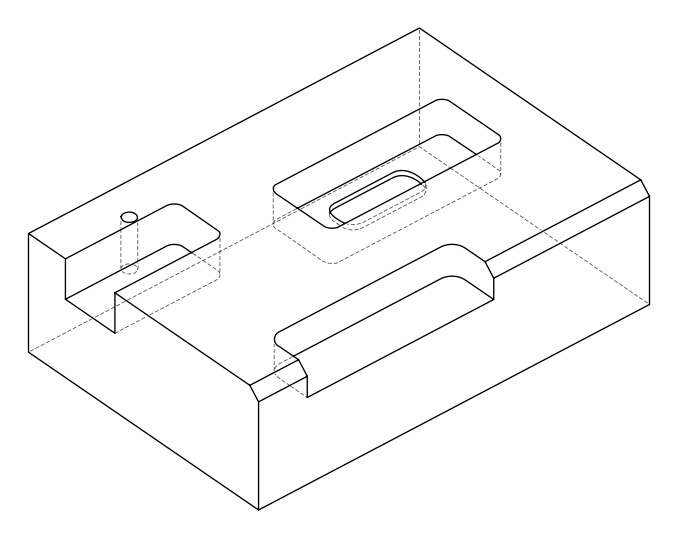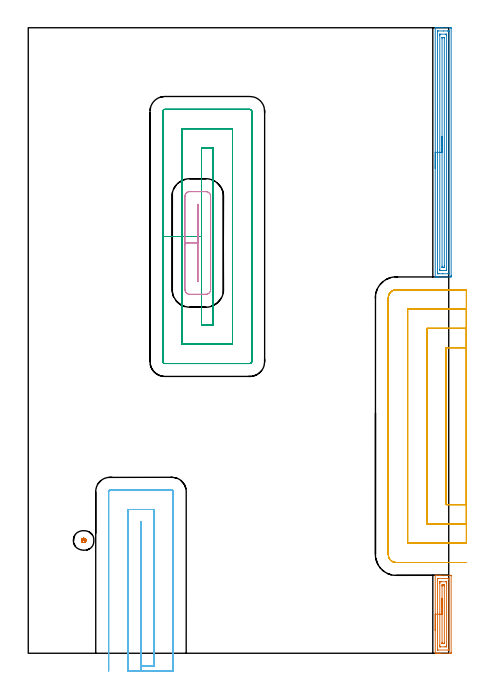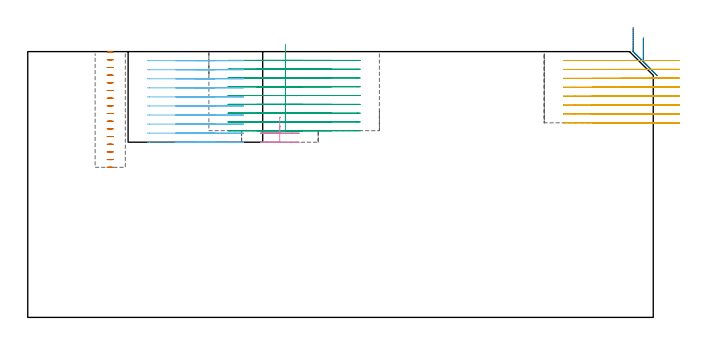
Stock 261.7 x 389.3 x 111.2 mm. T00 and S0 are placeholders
(PLAN: 7 operations, 2 tool changes, 68.8 min)
(1 AREA_MILL | FG_CHAMFER_SURFACE | UGT0205_001 | 1.76 min | 2663 mm3)
(2 AREA_MILL_1 | FG_CHAMFER_SURFACE_1 | UGT0205_001 | 5.18 min | 7888 mm3)
(3 MILL_RECTANGULAR_POCKET | POCKET_RECTANGULAR_STRAIGHT | NXT0201_012 | Follow Part, ap 4, ae 75% | 19.25 min | 408782 mm3)
(4 MILL_RECTANGULAR_POCKET_1 | POCKET_RECTANGULAR_STRAIGHT_1 | NXT0201_012 | Follow Part, ap 4, ae 75% | 1.26 min | 11804 mm3)
(5 MILL_SLOT | SLOT_PARTIAL_RECTANGULAR | NXT0201_012 | Follow Part, ap 4, ae 75% | 25.73 min | 249701 mm3)
(6 MILL_SLOT_1 | SLOT_PARTIAL_RECTANGULAR_1 | NXT0201_012 | Follow Part, ap 4, ae 75% | 14.78 min | 232362 mm3)
(7 MILL_BLIND_HOLE_FROM_SOLID_MATERIAL | STEP1POCKET | NXT0201_010 | Spiral | 0.8 min | 5976 mm3)
(TOOL UGT0205_001 | Chamfer Mill 20 x 3 x 45 deg. | D20 FL50 Z2)
(TOOL NXT0201_012 | ENDMILL 16mm [2P460-1600-NA 1630] | D16 FL38 Z6)
(TOOL NXT0201_010 | ENDMILL 10mm [2P460-1000-NA 1630] | D10 FL30 Z6)
(OP 1 AREA_MILL)
G17 G21 G94 G90
T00 M6
G54
G17 G0 G90 X253.3 Y14.25 S1061 M3
G43 Z121.2 H0
G94 G1 Y14.288 Z120.328 F250.
Y14.402 Z119.463
Y14.591 Z118.612
Y14.853 Z117.78
Y15.187 Z116.974
Y15.59 Z116.2
Y16.059 Z115.464
Y16.59 Z114.772
Y17.179 Z114.129
Y17.822 Z113.539
Y18.514 Z113.008
Y19.25 Z112.54
Y20.024 Z112.137
Y20.83 Z111.803
Y21.662 Z111.541
Y22.514 Z111.352
Y23.378 Z111.238
Y24.25 Z111.2
Y48.343
X253.303 Y48.491 Z111.188
X253.327 Y48.5 Z111.164
X253.666 Z110.833
X254.08 Z110.42
X254.705 Z109.79
X255.904 Z108.593
X256.478 Z108.016
X262.681 Z101.816
X262.97 Y48.498 Z101.527
X263.192 Y48.49 Z101.305
X263.199 Y48.267 Z101.299
X263.2 Y0.604 Z101.3
X263.197 Y0.23 Z101.302
X263.192 Y0.01 Z101.306
X262.968 Y0. Z101.529
X256.478 Z108.016
X255.904 Z108.593
X255.591 Z108.905
X255.018 Z109.478
X254.705 Z109.79
X254.08 Z110.42
X253.666 Z110.833
X253.327 Z111.164
X253.303 Y0.009 Z111.188
X253.3 Y0.157 Z111.2
Y24.25
X254.714 Z109.786
Y46.103
X254.716 Y46.333 Z109.784
X254.718 Y46.442 Z109.782
X254.721 Y46.488 Z109.779
X254.82 Y46.492 Z109.68
X255.207 Y46.499 Z109.293
X261.41 Z103.09
X261.652 Y46.495 Z102.848
X261.748 Y46.49 Z102.752
X261.779 Y46.484 Z102.721
X261.782 Y46.44 Z102.718
X261.784 Y46.334 Z102.716
X261.786 Y46.121 Z102.714
Y2.398
X261.784 Y2.168 Z102.716
X261.782 Y2.058 Z102.718
X261.779 Y2.012 Z102.721
X261.68 Y2.008 Z102.82
X261.293 Y2.001 Z103.207
X255.09 Z109.41
X254.849 Y2.005 Z109.651
X254.752 Y2.01 Z109.748
X254.721 Y2.016 Z109.779
X254.719 Y2.061 Z109.781
X254.716 Y2.166 Z109.784
X254.714 Y2.379 Z109.786
Y24.25
X256.128 Z108.372
X256.129 Y43.435 Z108.371
X256.13 Y43.785 Z108.37
X256.136 Y44.327 Z108.364
X256.141 Y44.49 Z108.359
X256.308 Y44.498 Z108.192
X256.478 Y44.499 Z108.022
X257.192 Y44.5 Z107.308
X259.851 Z104.649
X260.023 Y44.499 Z104.477
X260.194 Y44.496 Z104.306
X260.308 Y44.49 Z104.192
X260.365 Y44.478 Z104.135
X260.368 Y44.444 Z104.132
X260.37 Y44.327 Z104.13
X260.372 Y43.976 Z104.128
Y43.435
X260.371 Y5.065 Z104.129
X260.37 Y4.715 Z104.13
X260.365 Y4.173 Z104.135
X260.359 Y4.01 Z104.141
X260.192 Y4.002 Z104.308
X260.023 Y4.001 Z104.477
X259.308 Y4. Z105.192
X256.649 Z107.851
X256.478 Y4.001 Z108.022
X256.306 Y4.004 Z108.194
X256.192 Y4.01 Z108.308
X256.135 Y4.022 Z108.365
X256.132 Y4.056 Z108.368
X256.13 Y4.173 Z108.37
X256.129 Y4.524 Z108.371
X256.128 Y5.065 Z108.372
Y24.25
X257.543 Z106.957
Y41.65
X257.545 Y42.36 Z106.955
X257.548 Y42.463 Z106.952
X257.549 Y42.486 Z106.951
X257.566 Y42.49 Z106.934
X257.617 Y42.494 Z106.883
X257.828 Y42.498 Z106.672
X258.25 Y42.5 Z106.25
X258.292 Z106.208
X258.685 Y42.499 Z105.815
X258.882 Y42.497 Z105.618
X258.931 Y42.493 Z105.569
X258.95 Y42.49 Z105.55
X258.951 Y42.477 Z105.549
X258.954 Y42.41 Z105.546
X258.957 Y41.831 Z105.543
Y41.65
Y6.85
X258.955 Y6.14 Z105.545
X258.952 Y6.037 Z105.548
X258.951 Y6.014 Z105.549
X258.935 Y6.01 Z105.565
X258.883 Y6.006 Z105.617
X258.672 Y6.002 Z105.828
X258.25 Y6. Z106.25
X258.208 Z106.292
X257.815 Y6.001 Z106.685
X257.618 Y6.003 Z106.882
X257.569 Y6.007 Z106.931
X257.55 Y6.01 Z106.95
X257.549 Y6.023 Z106.951
X257.546 Y6.09 Z106.954
X257.543 Y6.669 Z106.957
Y6.85
Y24.25
Y25.122 Z106.995
Y25.987 Z107.109
Y26.838 Z107.298
Y27.67 Z107.56
Y28.476 Z107.894
Y29.25 Z108.297
Y29.986 Z108.766
Y30.678 Z109.297
Y31.321 Z109.886
Y31.91 Z110.529
Y32.442 Z111.222
Y32.91 Z111.957
Y33.313 Z112.731
Y33.647 Z113.537
Y33.909 Z114.369
Y34.098 Z115.221
Y34.212 Z116.086
Y34.25 Z116.957
G0 Z121.2
M5
M2
(OP 2 AREA_MILL_1)
G17 G21 G94 G90
T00 M6
G54
G17 G0 G90 X253.3 Y301.75 S1061 M3
G43 Z121.2 H0
G94 G1 Y301.788 Z120.328 F250.
Y301.902 Z119.463
Y302.091 Z118.612
Y302.353 Z117.78
Y302.687 Z116.974
Y303.09 Z116.2
Y303.559 Z115.464
Y304.09 Z114.772
Y304.679 Z114.129
Y305.322 Z113.54
Y306.014 Z113.008
Y306.75 Z112.54
Y307.524 Z112.137
Y308.33 Z111.803
Y309.162 Z111.541
Y310.014 Z111.352
Y310.878 Z111.238
Y311.75 Z111.2
Y389.115
X253.303 Y389.291 Z111.188
X253.331 Y389.3 Z111.16
X253.73 Z110.77
X253.97 Z110.53
X254.705 Z109.79
X255.959 Z108.538
X257.364 Z107.132
X262.681 Z101.816
X262.943 Y389.298 Z101.555
X263.192 Y389.29 Z101.306
X263.199 Y389.039 Z101.299
X263.2 Y235.204 Z101.3
X263.199 Y234.833 Z101.301
X263.195 Y234.314 Z101.303
X263.192 Y234.209 Z101.306
X262.681 Y234.2 Z101.816
X256.478 Z108.017
X255.072 Z109.424
X254.705 Z109.79
X253.97 Z110.53
X253.73 Z110.77
X253.331 Z111.16
X253.303 Y234.209 Z111.188
X253.3 Y234.385 Z111.2
Y311.75
X254.714 Z109.786
X254.715 Y387.1 Z109.785
X254.716 Y387.211 Z109.784
X254.718 Y387.265 Z109.782
X254.72 Y387.284 Z109.78
X254.757 Y387.29 Z109.743
X255.175 Y387.298 Z109.325
X258.484 Y387.3 Z106.016
X260.909 Z103.591
X261.378 Y387.299 Z103.122
X261.646 Y387.295 Z102.854
X261.769 Y387.29 Z102.731
X261.779 Y387.283 Z102.721
X261.782 Y387.262 Z102.718
X261.785 Y387.209 Z102.715
X261.786 Y387.102 Z102.714
Y386.888
X261.785 Y236.4 Z102.715
X261.784 Y236.29 Z102.716
X261.782 Y236.235 Z102.718
X261.78 Y236.216 Z102.72
X261.743 Y236.21 Z102.757
X261.325 Y236.202 Z103.175
X258.016 Y236.2 Z106.484
X255.591 Z108.909
X255.122 Y236.201 Z109.378
X254.854 Y236.205 Z109.646
X254.731 Y236.21 Z109.769
X254.721 Y236.217 Z109.779
X254.718 Y236.238 Z109.782
X254.715 Y236.291 Z109.785
X254.714 Y236.398 Z109.786
Y236.612
Y311.75
X256.128 Z108.372
X256.129 Y384.548 Z108.371
X256.131 Y385.09 Z108.369
X256.134 Y385.265 Z108.366
X256.135 Y385.282 Z108.365
X256.146 Y385.29 Z108.354
X256.2 Y385.295 Z108.3
X256.27 Y385.299 Z108.23
X259.815 Y385.3 Z104.685
X260.023 Y385.298 Z104.477
X260.231 Y385.294 Z104.269
X260.363 Y385.29 Z104.137
X260.366 Y385.207 Z104.134
X260.369 Y385.09 Z104.131
X260.371 Y384.738 Z104.129
Y238.953
X260.369 Y238.41 Z104.131
X260.366 Y238.235 Z104.134
X260.365 Y238.219 Z104.135
X260.354 Y238.21 Z104.146
X260.3 Y238.205 Z104.2
X260.23 Y238.201 Z104.27
X256.685 Y238.2 Z107.815
X256.478 Y238.202 Z108.022
X256.269 Y238.206 Z108.231
X256.137 Y238.21 Z108.363
X256.134 Y238.293 Z108.366
X256.131 Y238.41 Z108.369
X256.129 Y238.762 Z108.371
X256.128 Y311.75 Z108.372
X257.543 Z106.957
Y382.407
X257.544 Y383.12 Z106.956
X257.546 Y383.222 Z106.954
X257.549 Y383.277 Z106.951
X257.587 Y383.29 Z106.913
X257.808 Y383.295 Z106.692
X258.25 Y383.3 Z106.25
X258.693 Y383.296 Z105.807
X258.913 Y383.29 Z105.587
X258.951 Y383.28 Z105.549
X258.954 Y383.243 Z105.546
X258.956 Y383.181 Z105.544
X258.957 Y382.587 Z105.543
Y241.093
X258.956 Y240.38 Z105.544
X258.954 Y240.278 Z105.546
X258.951 Y240.223 Z105.549
X258.913 Y240.21 Z105.587
X258.693 Y240.205 Z105.807
X258.25 Y240.2 Z106.25
X257.807 Y240.204 Z106.693
X257.587 Y240.21 Z106.913
X257.549 Y240.22 Z106.951
X257.546 Y240.257 Z106.954
X257.544 Y240.319 Z106.956
X257.543 Y240.913 Z106.957
Y311.75
Y312.622 Z106.995
Y313.487 Z107.109
Y314.338 Z107.298
Y315.17 Z107.56
Y315.976 Z107.894
Y316.75 Z108.297
Y317.486 Z108.766
Y318.178 Z109.297
Y318.821 Z109.886
Y319.41 Z110.529
Y319.942 Z111.222
Y320.41 Z111.957
Y320.813 Z112.731
Y321.147 Z113.537
Y321.409 Z114.369
Y321.598 Z115.221
Y321.712 Z116.086
Y321.75 Z116.957
G0 Z121.2
M5
M2
(OP 3 MILL_RECTANGULAR_POCKET)
G17 G21 G94 G90
T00 M6
G54
G17 G0 G90 X107.8 Y284.322 S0 M3
G43 Z121.2 H1
Z114.2
G94 G1 Y259.4 Z107.522 F250.
Y204.3 F500.
X115.1
Y314.5
X107.8
Y259.4
X95.8
Y192.3
X127.1
Y326.5
X95.8
Y259.4
X83.8
Y181.5
G3 X85. Y180.3 R1.2
G1 X137.9
G3 X139.1 Y181.5 R1.2
G1 Y337.3
G3 X137.9 Y338.5 R1.2
G1 X85.
G3 X83.8 Y337.3 R1.2
G1 Y259.4
Y258.4
G0 X107.8 Y284.322 Z110.522
G1 Y259.4 Z103.844 F250.
Y204.3 F500.
X115.1
Y314.5
X107.8
Y259.4
X95.8
Y192.3
X127.1
Y326.5
X95.8
Y259.4
X83.8
Y181.5
G3 X85. Y180.3 R1.2
G1 X137.9
G3 X139.1 Y181.5 R1.2
G1 Y337.3
G3 X137.9 Y338.5 R1.2
G1 X85.
G3 X83.8 Y337.3 R1.2
G1 Y259.4
Y258.4
G0 X107.8 Y284.322 Z106.844
G1 Y259.4 Z100.167 F250.
Y204.3 F500.
X115.1
Y314.5
X107.8
Y259.4
X95.8
Y192.3
X127.1
Y326.5
X95.8
Y259.4
X83.8
Y181.5
G3 X85. Y180.3 R1.2
G1 X137.9
G3 X139.1 Y181.5 R1.2
G1 Y337.3
G3 X137.9 Y338.5 R1.2
G1 X85.
G3 X83.8 Y337.3 R1.2
G1 Y259.4
Y258.4
G0 X107.8 Y284.322 Z103.167
G1 Y259.4 Z96.489 F250.
Y204.3 F500.
X115.1
Y314.5
X107.8
Y259.4
X95.8
Y192.3
X127.1
Y326.5
X95.8
Y259.4
X83.8
Y181.5
G3 X85. Y180.3 R1.2
G1 X137.9
G3 X139.1 Y181.5 R1.2
G1 Y337.3
G3 X137.9 Y338.5 R1.2
G1 X85.
G3 X83.8 Y337.3 R1.2
G1 Y259.4
Y258.4
G0 X107.8 Y284.322 Z99.489
G1 Y259.4 Z92.811 F250.
Y204.3 F500.
X115.1
Y314.5
X107.8
Y259.4
X95.8
Y192.3
X127.1
Y326.5
X95.8
Y259.4
X83.8
Y181.5
G3 X85. Y180.3 R1.2
G1 X137.9
G3 X139.1 Y181.5 R1.2
G1 Y337.3
G3 X137.9 Y338.5 R1.2
G1 X85.
G3 X83.8 Y337.3 R1.2
G1 Y259.4
Y258.4
G0 X107.8 Y284.322 Z95.811
G1 Y259.4 Z89.133 F250.
Y204.3 F500.
X115.1
Y314.5
X107.8
Y259.4
X95.8
Y192.3
X127.1
Y326.5
X95.8
Y259.4
X83.8
Y181.5
G3 X85. Y180.3 R1.2
G1 X137.9
G3 X139.1 Y181.5 R1.2
G1 Y337.3
G3 X137.9 Y338.5 R1.2
G1 X85.
G3 X83.8 Y337.3 R1.2
G1 Y259.4
Y258.4
G0 X107.8 Y284.322 Z92.133
G1 Y259.4 Z85.456 F250.
Y204.3 F500.
X115.1
Y314.5
X107.8
Y259.4
X95.8
Y192.3
X127.1
Y326.5
X95.8
Y259.4
X83.8
Y181.5
G3 X85. Y180.3 R1.2
G1 X137.9
G3 X139.1 Y181.5 R1.2
G1 Y337.3
G3 X137.9 Y338.5 R1.2
G1 X85.
G3 X83.8 Y337.3 R1.2
G1 Y259.4
Y258.4
G0 X107.8 Y284.322 Z88.456
G1 Y259.4 Z81.778 F250.
Y204.3 F500.
X115.1
Y314.5
X107.8
Y259.4
X95.8
Y192.3
X127.1
Y326.5
X95.8
Y259.4
X83.8
Y181.5
G3 X85. Y180.3 R1.2
G1 X137.9
G3 X139.1 Y181.5 R1.2
G1 Y337.3
G3 X137.9 Y338.5 R1.2
G1 X85.
G3 X83.8 Y337.3 R1.2
G1 Y259.4
Y258.4
G0 X107.8 Y284.322 Z84.778
G1 Y259.4 Z78.1 F250.
Y204.3 F500.
X115.1
Y314.5
X107.8
Y259.4
X95.8
Y192.3
X127.1
Y326.5
X95.8
Y259.4
X83.8
Y181.5
G3 X85. Y180.3 R1.2
G1 X137.9
G3 X139.1 Y181.5 R1.2
G1 Y337.3
G3 X137.9 Y338.5 R1.2
G1 X85.
G3 X83.8 Y337.3 R1.2
G1 Y259.4
Y258.4
G0 Z121.2
M5
M2
(OP 4 MILL_RECTANGULAR_POCKET_1)
G17 G21 G94 G90
T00 M6
G54
G17 G0 G90 X105.58 Y278.229 S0 M3
G43 Z121.2 H1
Z83.88
G94 G1 Y279.38 Z83.572 F250.
X105.42 Z83.529
Y255.35 Z77.09
Y231.32 F500.
X105.58
Y279.38
X105.42
Y255.35
X97.5
Y226.3
G3 X100.4 Y223.4 R2.9
G1 X110.6
G3 X113.5 Y226.3 R2.9
G1 Y284.4
G3 X110.6 Y287.3 R2.9
G1 X100.4
G3 X97.5 Y284.4 R2.9
G1 Y255.35
Y254.35
G0 X105.58 Y278.229 Z80.09
G1 Y279.38 Z79.782 F250.
X105.42 Z79.739
Y255.35 Z73.3
Y231.32 F500.
X105.58
Y279.38
X105.42
Y255.35
X97.5
Y226.3
G3 X100.4 Y223.4 R2.9
G1 X110.6
G3 X113.5 Y226.3 R2.9
G1 Y284.4
G3 X110.6 Y287.3 R2.9
G1 X100.4
G3 X97.5 Y284.4 R2.9
G1 Y255.35
Y254.35
G0 Z121.2
M5
M2
(OP 5 MILL_SLOT)
G17 G21 G94 G90
T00 M6
G54
G17 G0 G90 X272.7 Y190.2 S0 M3
G43 Z121.2 H1
Z107.475
G94 G1 X269.7 F250.
X260.1 F500.
Y92.5
X269.7
X272.7 F250.
Y202.2
X269.7
X248.1 F500.
Y80.5
X269.7
X272.7 F250.
Y214.2
X269.7
X236.1 F500.
Y68.5
X269.7
X272.7 F250.
Y226.2
X269.7
X228.9 F500.
G3 X224.1 Y221.4 R4.8
G1 Y61.3
G3 X228.9 Y56.5 R4.8
G1 X269.7
X272.7 F250.
G0 Y190.2 Z103.75
G1 X269.7
X260.1 F500.
Y92.5
X269.7
X272.7 F250.
Y202.2
X269.7
X248.1 F500.
Y80.5
X269.7
X272.7 F250.
Y214.2
X269.7
X236.1 F500.
Y68.5
X269.7
X272.7 F250.
Y226.2
X269.7
X228.9 F500.
G3 X224.1 Y221.4 R4.8
G1 Y61.3
G3 X228.9 Y56.5 R4.8
G1 X269.7
X272.7 F250.
G0 Y190.2 Z100.025
G1 X269.7
X260.1 F500.
Y92.5
X269.7
X272.7 F250.
Y202.2
X269.7
X248.1 F500.
Y80.5
X269.7
X272.7 F250.
Y214.2
X269.7
X236.1 F500.
Y68.5
X269.7
X272.7 F250.
Y226.2
X269.7
X228.9 F500.
G3 X224.1 Y221.4 R4.8
G1 Y61.3
G3 X228.9 Y56.5 R4.8
G1 X269.7
X272.7 F250.
G0 Y190.2 Z96.3
G1 X269.7
X260.1 F500.
Y92.5
X269.7
X272.7 F250.
Y202.2
X269.7
X248.1 F500.
Y80.5
X269.7
X272.7 F250.
Y214.2
X269.7
X236.1 F500.
Y68.5
X269.7
X272.7 F250.
Y226.2
X269.7
X228.9 F500.
G3 X224.1 Y221.4 R4.8
G1 Y61.3
G3 X228.9 Y56.5 R4.8
G1 X269.7
X272.7 F250.
G0 Y190.2 Z92.575
G1 X269.7
X260.1 F500.
Y92.5
X269.7
X272.7 F250.
Y202.2
X269.7
X248.1 F500.
Y80.5
X269.7
X272.7 F250.
Y214.2
X269.7
X236.1 F500.
Y68.5
X269.7
X272.7 F250.
Y226.2
X269.7
X228.9 F500.
G3 X224.1 Y221.4 R4.8
G1 Y61.3
G3 X228.9 Y56.5 R4.8
G1 X269.7
X272.7 F250.
G0 Y190.2 Z88.85
G1 X269.7
X260.1 F500.
Y92.5
X269.7
X272.7 F250.
Y202.2
X269.7
X248.1 F500.
Y80.5
X269.7
X272.7 F250.
Y214.2
X269.7
X236.1 F500.
Y68.5
X269.7
X272.7 F250.
Y226.2
X269.7
X228.9 F500.
G3 X224.1 Y221.4 R4.8
G1 Y61.3
G3 X228.9 Y56.5 R4.8
G1 X269.7
X272.7 F250.
G0 Y190.2 Z85.125
G1 X269.7
X260.1 F500.
Y92.5
X269.7
X272.7 F250.
Y202.2
X269.7
X248.1 F500.
Y80.5
X269.7
X272.7 F250.
Y214.2
X269.7
X236.1 F500.
Y68.5
X269.7
X272.7 F250.
Y226.2
X269.7
X228.9 F500.
G3 X224.1 Y221.4 R4.8
G1 Y61.3
G3 X228.9 Y56.5 R4.8
G1 X269.7
X272.7 F250.
G0 Y190.2 Z81.4
G1 X269.7
X260.1 F500.
Y92.5
X269.7
X272.7 F250.
Y202.2
X269.7
X248.1 F500.
Y80.5
X269.7
X272.7 F250.
Y214.2
X269.7
X236.1 F500.
Y68.5
X269.7
X272.7 F250.
Y226.2
X269.7
X228.9 F500.
G3 X224.1 Y221.4 R4.8
G1 Y61.3
G3 X228.9 Y56.5 R4.8
G1 X269.7
X272.7 F250.
G0 Z121.2
M5
M2
(OP 6 MILL_SLOT_1)
G17 G21 G94 G90
T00 M6
G54
G17 G0 G90 X70. Y-11. S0 M3
G43 Z121.2 H1
Z107.41
G94 G1 Y-8. F250.
Y81.5 F500.
X70.3
Y-8.
X78.3
Y89.5
X62.
Y-8.
Y-11. F250.
X90.3
Y-8.
Y100.6 F500.
G3 X89.4 Y101.5 R0.9
G1 X50.9
G3 X50. Y100.6 R0.9
G1 Y-8.
Y-11. F250.
G0 X70. Z103.62
G1 Y-8.
Y81.5 F500.
X70.3
Y-8.
X78.3
Y89.5
X62.
Y-8.
Y-11. F250.
X90.3
Y-8.
Y100.6 F500.
G3 X89.4 Y101.5 R0.9
G1 X50.9
G3 X50. Y100.6 R0.9
G1 Y-8.
Y-11. F250.
G0 X70. Z99.83
G1 Y-8.
Y81.5 F500.
X70.3
Y-8.
X78.3
Y89.5
X62.
Y-8.
Y-11. F250.
X90.3
Y-8.
Y100.6 F500.
G3 X89.4 Y101.5 R0.9
G1 X50.9
G3 X50. Y100.6 R0.9
G1 Y-8.
Y-11. F250.
G0 X70. Z96.04
G1 Y-8.
Y81.5 F500.
X70.3
Y-8.
X78.3
Y89.5
X62.
Y-8.
Y-11. F250.
X90.3
Y-8.
Y100.6 F500.
G3 X89.4 Y101.5 R0.9
G1 X50.9
G3 X50. Y100.6 R0.9
G1 Y-8.
Y-11. F250.
G0 X70. Z92.25
G1 Y-8.
Y81.5 F500.
X70.3
Y-8.
X78.3
Y89.5
X62.
Y-8.
Y-11. F250.
X90.3
Y-8.
Y100.6 F500.
G3 X89.4 Y101.5 R0.9
G1 X50.9
G3 X50. Y100.6 R0.9
G1 Y-8.
Y-11. F250.
G0 X70. Z88.46
G1 Y-8.
Y81.5 F500.
X70.3
Y-8.
X78.3
Y89.5
X62.
Y-8.
Y-11. F250.
X90.3
Y-8.
Y100.6 F500.
G3 X89.4 Y101.5 R0.9
G1 X50.9
G3 X50. Y100.6 R0.9
G1 Y-8.
Y-11. F250.
G0 X70. Z84.67
G1 Y-8.
Y81.5 F500.
X70.3
Y-8.
X78.3
Y89.5
X62.
Y-8.
Y-11. F250.
X90.3
Y-8.
Y100.6 F500.
G3 X89.4 Y101.5 R0.9
G1 X50.9
G3 X50. Y100.6 R0.9
G1 Y-8.
Y-11. F250.
G0 X70. Z80.88
G1 Y-8.
Y81.5 F500.
X70.3
Y-8.
X78.3
Y89.5
X62.
Y-8.
Y-11. F250.
X90.3
Y-8.
Y100.6 F500.
G3 X89.4 Y101.5 R0.9
G1 X50.9
G3 X50. Y100.6 R0.9
G1 Y-8.
Y-11. F250.
G0 X70. Z77.09
G1 Y-8.
Y81.5 F500.
X70.3
Y-8.
X78.3
Y89.5
X62.
Y-8.
Y-11. F250.
X90.3
Y-8.
Y100.6 F500.
G3 X89.4 Y101.5 R0.9
G1 X50.9
G3 X50. Y100.6 R0.9
G1 Y-8.
Y-11. F250.
G0 X70. Z73.3
G1 Y-8.
Y81.5 F500.
X70.3
Y-8.
X78.3
Y89.5
X62.
Y-8.
Y-11. F250.
X90.3
Y-8.
Y100.6 F500.
G3 X89.4 Y101.5 R0.9
G1 X50.9
G3 X50. Y100.6 R0.9
G1 Y-8.
Y-11. F250.
G0 Z121.2
M5
M2
(OP 7 MILL_BLIND_HOLE_FROM_SOLID_MATERIAL)
G17 G21 G94 G90
T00 M6
G54
G17 G0 G90 X34.5 Y70.2 S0 M3
G43 Z121.2 H1
Z110.988
G94 G3 X35.13 Y70.87 R0.631 F250.
X34.418 Y71.497 R0.67
X33.203 Y70.118 R1.3
X34.418 Y71.497 R-1.3
X33.81 Y70.808 R0.65
X34.5 Y70.2 R0.65
G0 Z107.775
G3 X35.13 Y70.87 R0.631
X34.418 Y71.497 R0.67
X33.203 Y70.118 R1.3
X34.418 Y71.497 R-1.3
X33.81 Y70.808 R0.65
X34.5 Y70.2 R0.65
G0 Z104.563
G3 X35.13 Y70.87 R0.631
X34.418 Y71.497 R0.67
X33.203 Y70.118 R1.3
X34.418 Y71.497 R-1.3
X33.81 Y70.808 R0.65
X34.5 Y70.2 R0.65
G0 Z101.35
G3 X35.13 Y70.87 R0.631
X34.418 Y71.497 R0.67
X33.203 Y70.118 R1.3
X34.418 Y71.497 R-1.3
X33.81 Y70.808 R0.65
X34.5 Y70.2 R0.65
G0 Z98.138
G3 X35.13 Y70.87 R0.631
X34.418 Y71.497 R0.67
X33.203 Y70.118 R1.3
X34.418 Y71.497 R-1.3
X33.81 Y70.808 R0.65
X34.5 Y70.2 R0.65
G0 Z94.925
G3 X35.13 Y70.87 R0.631
X34.418 Y71.497 R0.67
X33.203 Y70.118 R1.3
X34.418 Y71.497 R-1.3
X33.81 Y70.808 R0.65
X34.5 Y70.2 R0.65
G0 Z91.713
G3 X35.13 Y70.87 R0.631
X34.418 Y71.497 R0.67
X33.203 Y70.118 R1.3
X34.418 Y71.497 R-1.3
X33.81 Y70.808 R0.65
X34.5 Y70.2 R0.65
G0 Z88.5
G3 X35.13 Y70.87 R0.631
X34.418 Y71.497 R0.67
X33.203 Y70.118 R1.3
X34.418 Y71.497 R-1.3
X33.81 Y70.808 R0.65
X34.5 Y70.2 R0.65
G0 Z85.288
G3 X35.13 Y70.87 R0.631
X34.418 Y71.497 R0.67
X33.203 Y70.118 R1.3
X34.418 Y71.497 R-1.3
X33.81 Y70.808 R0.65
X34.5 Y70.2 R0.65
G0 Z82.075
G3 X35.13 Y70.87 R0.631
X34.418 Y71.497 R0.67
X33.203 Y70.118 R1.3
X34.418 Y71.497 R-1.3
X33.81 Y70.808 R0.65
X34.5 Y70.2 R0.65
G0 Z78.863
G3 X35.13 Y70.87 R0.631
X34.418 Y71.497 R0.67
X33.203 Y70.118 R1.3
X34.418 Y71.497 R-1.3
X33.81 Y70.808 R0.65
X34.5 Y70.2 R0.65
G0 Z75.65
G3 X35.13 Y70.87 R0.631
X34.418 Y71.497 R0.67
X33.203 Y70.118 R1.3
X34.418 Y71.497 R-1.3
X33.81 Y70.808 R0.65
X34.5 Y70.2 R0.65
G0 Z72.438
G3 X35.13 Y70.87 R0.631
X34.418 Y71.497 R0.67
X33.203 Y70.118 R1.3
X34.418 Y71.497 R-1.3
X33.81 Y70.808 R0.65
X34.5 Y70.2 R0.65
G0 Z69.225
G3 X35.13 Y70.87 R0.631
X34.418 Y71.497 R0.67
X33.203 Y70.118 R1.3
X34.418 Y71.497 R-1.3
X33.81 Y70.808 R0.65
X34.5 Y70.2 R0.65
G0 Z66.013
G3 X35.13 Y70.87 R0.631
X34.418 Y71.497 R0.67
X33.203 Y70.118 R1.3
X34.418 Y71.497 R-1.3
X33.81 Y70.808 R0.65
X34.5 Y70.2 R0.65
G0 Z62.8
G3 X35.13 Y70.87 R0.631
X34.418 Y71.497 R0.67
X33.203 Y70.118 R1.3
X34.418 Y71.497 R-1.3
X33.81 Y70.808 R0.65
X34.5 Y70.2 R0.65
G0 Z121.2
M5
M2
